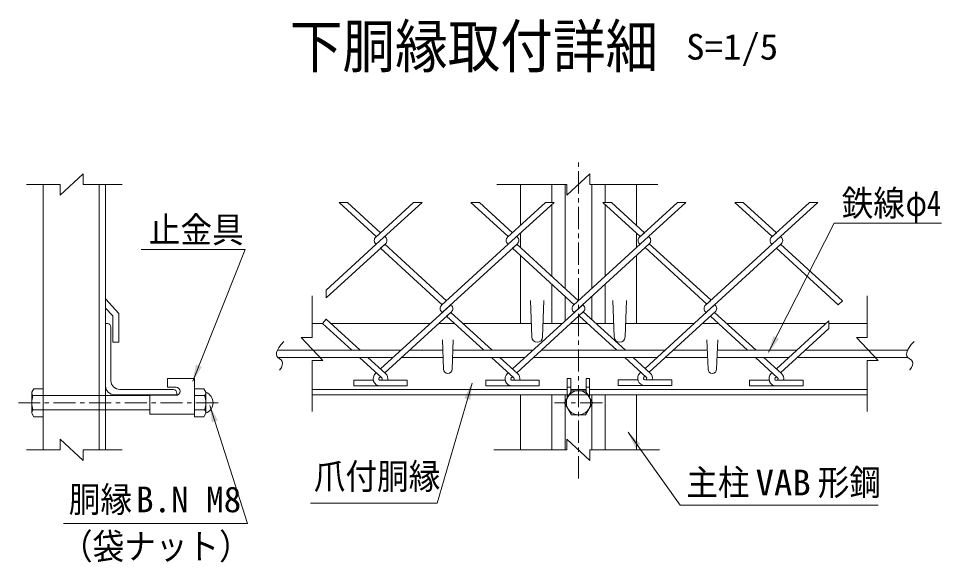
# Model space of a CAD drawing. Units: millimetres, scale not verified, with parts at other scales. Extents: x -4455 to 4455, y -3150 to 3150.
# Drawn here: x 1163 to 2716, y -566 to 351 of the extents above; entities that cross this region are included whole.
import ezdxf
from ezdxf.enums import TextEntityAlignment as Align

# ---------------------------------------------------------------- set-up
doc = ezdxf.new("R2010")
doc.units = ezdxf.units.MM
doc.header["$LTSCALE"] = 30
doc.linetypes.add('DASHED', pattern=[7.5, 6, -1.5])
doc.linetypes.add('USER2', pattern=[2, 1.25, -0.25, 0.25, -0.25])
doc.layers.add('0-C_7詳細', color=7, linetype='Continuous', lineweight=18)
doc.styles.add('ＭＳ ゴシック', font='')
doc.styles.get('ＭＳ ゴシック').set_extended_font_data('MS Gothic')

msp = doc.modelspace()

# ---------------------------------------------------------------- linework, layer by layer
at = {"layer": '0-C_7詳細', "color": 1, "linetype": 'USER2'}
for p, q in [((2104.95, -424.09), (2104.95, 115.68)), ((1498.85, -296.5), (1162.6, -296.5)), ((2145.25, -296.5), (2064.6, -296.5))]:
    msp.add_line(p, q, dxfattribs=at)
at = {"layer": '0-C_7詳細', "color": 4}
for p, q in [((2124.34, 89.29), (2085.57, 53.29)), ((2124.34, 71.29), (2124.34, 89.29)), ((1232.97, 71.29), (1176.4, 71.29)), ((1232.97, 71.29), (1232.97, 53.29)), ((1271.74, 71.29), (1337.01, 71.29)), ((2085.57, 71.29), (1967.76, 71.29)), ((2085.57, 71.29), (2085.57, 53.29)), ((2124.34, 71.29), (2238.28, 71.29)), ((1656.57, -186.81), (1656.57, -116.62)), ((2591.04, -186.81), (2591.04, -116.62)), ((1674.57, -225.58), (1638.57, -186.81)), ((1656.57, -186.81), (1638.57, -186.81)), ((2591.04, -186.81), (2573.04, -186.81)), ((1656.57, -225.58), (1656.57, -311.16)), ((1656.57, -225.58), (1674.57, -225.58)), ((2591.04, -225.58), (2591.04, -311.16)), ((1271.74, -393.85), (1232.97, -357.85)), ((1232.97, -375.85), (1232.97, -357.85)), ((2124.34, -393.85), (2085.57, -357.85)), ((2085.57, -375.85), (2085.57, -357.85)), ((1232.97, -375.85), (1176.4, -375.85)), ((1271.74, -375.85), (1337.01, -375.85)), ((1271.74, -375.85), (1271.74, -393.85)), ((2085.57, -375.85), (1962.75, -375.85)), ((2124.34, -375.85), (2241.16, -375.85)), ((2124.34, -375.85), (2124.34, -393.85))]:
    msp.add_line(p, q, dxfattribs=at)
at = {"layer": '0-C_7詳細', "lineweight": 9}
for p, q in [((1204.17, -375.85), (1204.17, 71.29)), ((1298.67, -375.85), (1298.67, 71.29)), ((1309.17, -375.85), (1309.17, 71.29)), ((2007.45, 2.36), (2007.45, 71.29)), ((2059.95, 41.01), (2059.95, 71.29)), ((2082.45, -104.15), (2082.45, 71.29)), ((2127.45, -104.15), (2127.45, 71.29)), ((2149.95, 41.01), (2149.95, 71.29)), ((2202.45, 2.36), (2202.45, 71.29)), ((2059.95, -83.53), (2059.95, 37.45)), ((2149.95, -83.53), (2149.95, 37.45)), ((2007.45, -35.43), (2007.45, -10.66)), ((2202.45, -35.43), (2202.45, -10.66)), ((2002.12, -17.51), (2001.05, -16.53)), ((2007.45, -163.14), (2007.45, -48.45)), ((2202.45, -163.14), (2202.45, -48.45)), ((2059.95, -163.14), (2059.95, -96.55)), ((2149.95, -163.14), (2149.95, -96.55)), ((1309.17, -121.26), (1331.67, -146.24)), ((2024.35, -124.14), (2026.6, -185.64)), ((2046.85, -124.14), (2044.6, -185.64)), ((2082.45, -158.41), (2082.45, -117.17)), ((2127.45, -156.44), (2127.45, -117.17)), ((2163.06, -124.14), (2165.31, -185.64)), ((2185.56, -124.14), (2183.31, -185.64)), ((1309.17, -136.95), (1321.17, -150.27)), ((1321.17, -194.18), (1321.17, -150.27)), ((1331.67, -194.18), (1331.67, -146.24)), ((1309.17, -163.14), (1309.17, -268.14)), ((1309.17, -163.14), (1312.17, -163.14)), ((1318.17, -169.14), (1318.17, -259.14)), ((1656.57, -163.14), (1674.36, -163.14)), ((1688.57, -163.14), (1855.26, -163.14)), ((1869.47, -163.14), (1896.39, -163.14)), ((1910.6, -163.14), (2025.77, -163.14)), ((2045.42, -163.14), (2077.29, -163.14)), ((2091.5, -163.14), (2120.56, -163.14)), ((2134.76, -163.14), (2164.49, -163.14)), ((2184.14, -163.14), (2299.31, -163.14)), ((2313.52, -163.14), (2340.44, -163.14)), ((2354.65, -163.14), (2521.34, -163.14)), ((2526.45, -163.14), (2591.04, -163.14)), ((1331.67, -194.18), (1321.17, -194.18)), ((1876.14, -190.6), (1877.94, -239.8)), ((1894.14, -190.6), (1892.34, -239.8)), ((2321.22, -190.6), (2323.02, -239.8)), ((2339.22, -190.6), (2337.42, -239.8)), ((1598.28, -208.14), (1806.15, -208.14)), ((1820.36, -208.14), (1876.78, -208.14)), ((1893.49, -208.14), (2028.18, -208.14)), ((2042.39, -208.14), (2250.21, -208.14)), ((2264.42, -208.14), (2321.86, -208.14)), ((2338.58, -208.14), (2472.23, -208.14)), ((2486.44, -208.14), (2658.71, -208.14)), ((1598.81, -220.14), (1793.05, -220.14)), ((1807.26, -220.14), (1877.22, -220.14)), ((1893.06, -220.14), (2015.08, -220.14)), ((2029.29, -220.14), (2237.11, -220.14)), ((2251.32, -220.14), (2322.3, -220.14)), ((2338.14, -220.14), (2459.14, -220.14)), ((2473.35, -220.14), (2659.24, -220.14)), ((1413.6, -270.46), (1413.6, -255.46)), ((1413.6, -255.46), (1458.6, -255.46)), ((1458.6, -315.46), (1458.6, -255.46)), ((2086.2, -288.23), (2086.2, -255.46)), ((2092.2, -255.46), (2086.2, -255.46)), ((2092.2, -277.84), (2092.2, -255.46)), ((2123.7, -288.23), (2123.7, -255.46)), ((1184.97, -278.74), (1188.29, -272.98)), ((1184.97, -278.74), (1184.97, -314.26)), ((1188.29, -272.98), (1204.17, -272.98)), ((1204.17, -272.98), (1204.17, -320.02)), ((1333.17, -274.14), (1423.17, -274.14)), ((1413.6, -270.46), (1427.85, -270.46)), ((1458.6, -272.98), (1458.6, -320.02)), ((1474.47, -272.98), (1458.6, -272.98)), ((1477.8, -278.74), (1474.47, -272.98)), ((1477.8, -278.74), (1477.8, -314.26)), ((1656.57, -274.14), (2086.2, -274.14)), ((2092.2, -270.46), (2086.2, -270.46)), ((2092.2, -274.14), (2117.7, -274.14)), ((2117.7, -270.46), (2123.7, -270.46)), ((2123.7, -274.14), (2591.04, -274.14)), ((1187.03, -284.5), (1204.17, -284.5)), ((1309.17, -284.5), (1383.6, -284.5)), ((1324.17, -283.14), (1429.17, -283.14)), ((1383.6, -283.96), (1427.85, -283.96)), ((1383.6, -315.46), (1383.6, -283.96)), ((1429.17, -283.14), (1429.17, -280.14)), ((1475.74, -284.5), (1458.6, -284.5)), ((1656.57, -283.14), (2086.2, -283.14)), ((2239.95, -283.14), (1969.95, -283.14)), ((2007.45, -375.85), (2007.45, -283.14)), ((2059.95, -375.85), (2059.95, -283.14)), ((2082.45, -375.85), (2082.45, -283.14)), ((2088.67, -283.96), (2086.2, -283.96)), ((2089.14, -283.14), (2120.77, -283.14)), ((2121.24, -283.96), (2123.7, -283.96)), ((2123.7, -283.14), (2591.04, -283.14)), ((2127.45, -375.85), (2127.45, -283.14)), ((2149.95, -375.85), (2149.95, -283.14)), ((2202.45, -375.85), (2202.45, -283.14)), ((1187.03, -308.5), (1204.17, -308.5)), ((1309.17, -308.5), (1383.6, -308.5)), ((1475.74, -308.5), (1458.6, -308.5)), ((1184.97, -314.26), (1188.29, -320.02)), ((1188.29, -320.02), (1204.17, -320.02)), ((1383.6, -315.46), (1458.6, -315.46)), ((1474.47, -320.02), (1458.6, -320.02)), ((1477.8, -314.26), (1474.47, -320.02))]:
    msp.add_line(p, q, dxfattribs=at)
at = {"layer": '0-C_7詳細', "color": 3}
for p, q in [((1764.81, -16.53), (1702.01, 41.01)), ((1716.22, 41.01), (1702.01, 41.01)), ((1771.91, -10.02), (1716.22, 41.01)), ((1827.61, 41.01), (1763.74, -17.51)), ((1841.82, 41.01), (1764.81, -29.55)), ((1841.82, 41.01), (1827.61, 41.01)), ((1986.84, -16.53), (1924.04, 41.01)), ((1938.25, 41.01), (1924.04, 41.01)), ((1993.94, -10.02), (1938.25, 41.01)), ((2049.63, 41.01), (1985.77, -17.51)), ((2063.84, 41.01), (1986.84, -29.55)), ((2063.84, 41.01), (2049.63, 41.01)), ((2208.86, -16.53), (2146.07, 41.01)), ((2160.28, 41.01), (2146.07, 41.01)), ((2215.97, -10.02), (2160.28, 41.01)), ((2271.66, 41.01), (2207.79, -17.51)), ((2285.87, 41.01), (2223.07, -16.53)), ((2285.87, 41.01), (2271.66, 41.01)), ((2430.89, -16.53), (2368.09, 41.01)), ((2382.3, 41.01), (2368.09, 41.01)), ((2438, -10.02), (2382.3, 41.01)), ((2493.69, 41.01), (2429.82, -17.51)), ((2507.9, 41.01), (2445.1, -16.53)), ((2507.9, 41.01), (2493.69, 41.01)), ((2215.97, -10.02), (2207.79, -17.51)), ((2438, -10.02), (2429.82, -17.51)), ((1780.09, -28.57), (1680.46, -119.86)), ((1764.81, -29.55), (1680.46, -106.84)), ((1764.81, -29.55), (1763.74, -28.57)), ((1764.81, -29.55), (1763.74, -28.57)), ((1780.09, -28.57), (1771.91, -36.06)), ((1780.09, -17.51), (1779.02, -16.53)), ((1882.93, -124.77), (1779.02, -29.55)), ((1986.84, -29.55), (1874.75, -132.26)), ((2002.12, -28.57), (1875.82, -144.3)), ((1986.84, -29.55), (1985.77, -28.57)), ((1986.84, -29.55), (1985.77, -28.57)), ((2002.12, -28.57), (1993.94, -36.06)), ((2104.95, -124.77), (2001.05, -29.55)), ((2223.07, -16.53), (2096.78, -132.26)), ((2224.14, -28.57), (2097.85, -144.3)), ((2208.86, -29.55), (2207.79, -28.57)), ((2208.86, -29.55), (2207.79, -28.57)), ((2224.14, -17.51), (2223.07, -16.53)), ((2224.14, -17.51), (2223.07, -16.53)), ((2328.05, -123.79), (2224.14, -28.57)), ((2445.1, -16.53), (2318.81, -132.26)), ((2446.17, -28.57), (2319.88, -144.3)), ((2430.89, -29.55), (2429.82, -28.57)), ((2430.89, -29.55), (2429.82, -28.57)), ((2446.17, -17.51), (2445.1, -16.53)), ((2446.17, -17.51), (2445.1, -16.53)), ((2549.01, -124.77), (2445.1, -29.55)), ((1875.82, -131.28), (1771.91, -36.06)), ((2097.85, -131.28), (1993.94, -36.06)), ((2320.95, -130.3), (2217.04, -35.08)), ((2541.91, -131.28), (2438, -36.06)), ((1680.46, -106.84), (1680.46, -119.86)), ((1890.03, -131.28), (1771.91, -239.51)), ((1891.1, -132.26), (1890.03, -131.28)), ((2112.06, -131.28), (1993.94, -239.51)), ((2113.13, -132.26), (2112.06, -131.28)), ((2335.16, -130.3), (2217.04, -238.53)), ((2326.98, -124.77), (2318.81, -132.26)), ((2335.16, -132.26), (2334.09, -131.28)), ((2335.16, -132.26), (2334.09, -131.28)), ((2541.91, -131.28), (2549.01, -124.77)), ((1891.1, -143.32), (1779.02, -246.03)), ((1875.82, -144.3), (1874.75, -143.32)), ((1875.82, -144.3), (1874.75, -143.32)), ((1891.1, -143.32), (1882.93, -150.81)), ((1945.49, -208.14), (1882.93, -150.81)), ((1959.7, -208.14), (1890.03, -144.3)), ((2113.13, -143.32), (2001.05, -246.03)), ((2097.85, -144.3), (2096.78, -143.32)), ((2097.85, -144.3), (2096.78, -143.32)), ((2169.66, -208.14), (2106.03, -149.83)), ((2183.87, -208.14), (2113.13, -143.32)), ((2336.23, -142.34), (2224.14, -245.04)), ((2319.88, -144.3), (2318.81, -143.32)), ((2319.88, -144.3), (2318.81, -143.32)), ((2389.55, -208.14), (2326.98, -150.81)), ((2403.76, -208.14), (2334.09, -144.3)), ((1723.47, -208.14), (1674.36, -163.14)), ((2526.45, -158.46), (2438, -239.51)), ((2526.45, -171.48), (2526.45, -158.46)), ((2526.45, -171.48), (2445.1, -246.03)), ((1773.97, -254.42), (1736.56, -220.14)), ((1780.46, -247.34), (1750.77, -220.14)), ((1996, -254.42), (1958.59, -220.14)), ((2002.48, -247.34), (1972.8, -220.14)), ((2219.1, -253.44), (2182.76, -220.14)), ((2225.58, -246.36), (2196.97, -220.14)), ((2440.05, -254.42), (2402.65, -220.14)), ((2446.54, -247.34), (2416.86, -220.14)), ((1764.81, -246.03), (1763.37, -247.34)), ((1779.02, -246.03), (1780.46, -247.34)), ((1986.84, -246.03), (1985.4, -247.34)), ((2209.93, -245.04), (2208.5, -246.36)), ((2430.89, -246.03), (2429.45, -247.34)), ((1726.91, -268.19), (1726.91, -258.59)), ((1759.72, -258.59), (1726.91, -258.59)), ((1771.91, -252.54), (1769.86, -254.42)), ((1771.48, -258.59), (1816.91, -258.59)), ((1772.35, -258.59), (1771.48, -258.59)), ((1771.91, -252.54), (1773.97, -254.42)), ((1816.91, -268.19), (1816.91, -258.59)), ((1981.75, -258.59), (1948.94, -258.59)), ((1948.94, -268.19), (1948.94, -258.59)), ((1993.94, -252.54), (1991.88, -254.42)), ((1994.38, -258.59), (1993.51, -258.59)), ((1993.51, -258.59), (2038.94, -258.59)), ((2038.94, -268.19), (2038.94, -258.59)), ((2172.04, -267.21), (2172.04, -257.61)), ((2204.85, -257.61), (2172.04, -257.61)), ((2217.04, -251.55), (2214.98, -253.44)), ((2216.6, -257.61), (2262.04, -257.61)), ((2217.48, -257.61), (2216.6, -257.61)), ((2262.04, -267.21), (2262.04, -257.61)), ((2425.8, -258.59), (2393, -258.59)), ((2393, -268.19), (2393, -258.59)), ((2438, -252.54), (2435.94, -254.42)), ((2437.56, -258.59), (2483, -258.59)), ((2438.43, -258.59), (2437.56, -258.59)), ((2483, -268.19), (2483, -258.59)), ((1772.35, -268.19), (1726.91, -268.19)), ((1771.48, -268.19), (1816.91, -268.19)), ((1994.38, -268.19), (1948.94, -268.19)), ((1993.51, -268.19), (2038.94, -268.19)), ((2217.48, -267.21), (2172.04, -267.21)), ((2216.6, -267.21), (2262.04, -267.21)), ((2438.43, -268.19), (2393, -268.19)), ((2437.56, -268.19), (2483, -268.19))]:
    msp.add_line(p, q, dxfattribs=at)
at = {"layer": '0-C_7詳細', "color": 3, "linetype": 'DASHED'}
for p, q in [((1204.17, -284.5), (1309.17, -284.5)), ((1204.17, -308.5), (1309.17, -308.5))]:
    msp.add_line(p, q, dxfattribs=at)
at = {"layer": '0-C_7詳細', "color": 4}
for points in [[(1271.74, 71.29), (1271.74, 89.29), (1232.97, 53.29)], [(1602.01, -241.41), (1602.32, -241.03), (1604.99, -236.83), (1606.55, -233.07), (1607.02, -229.75), (1606.4, -226.88), (1604.68, -224.45), (1601.86, -222.46), (1599.03, -220.45), (1597.28, -217.97), (1596.6, -215.01), (1596.99, -211.58), (1598.45, -207.67), (1601, -203.29), (1604.61, -198.43), (1609.3, -193.1)], [(2591.04, -225.58), (2609.04, -225.58), (2573.04, -186.81)], [(2662.44, -241.41), (2662.75, -241.03), (2665.41, -236.83), (2666.98, -233.07), (2667.45, -229.75), (2666.82, -226.88), (2665.1, -224.45), (2662.29, -222.46), (2659.46, -220.45), (2657.7, -217.97), (2657.02, -215.01), (2657.42, -211.58), (2658.88, -207.67), (2661.42, -203.29), (2665.04, -198.43), (2669.72, -193.1)], [(1654.25, -465.34), (1867.34, -465.34), (1925.81, -263.33)]]:
    msp.add_lwpolyline(points, dxfattribs=at)
at = {"layer": '0-C_7詳細', "color": 1}
for points in [[(2715.93, 6.19), (2535.24, 6.19), (2424.98, -211.5)], [(1369.34, -38.41), (1544.13, -38.41), (1455.9, -259.97)], [(1238.66, -499.6), (1547.77, -499.6), (1484.56, -301.29)], [(2609.05, -468.71), (2276.06, -468.71), (2188.55, -346.14)]]:
    msp.add_lwpolyline(points, dxfattribs=at)
at = {"layer": '0-C_7詳細', "color": 3}
msp.add_lwpolyline([(1737.68, -208.14), (1680.46, -155.72), (1674.36, -163.14)], dxfattribs=at)
at = {"layer": '0-C_7詳細', "lineweight": 9}
msp.add_lwpolyline([(2117.7, -277.84), (2117.7, -255.46), (2123.7, -255.46)], dxfattribs=at)
at = {"layer": '0-C_7詳細', "color": 3}
msp.add_lwpolyline([(2081.43, -296.5), (2093.19, -316.86), (2116.71, -316.86), (2128.47, -296.5), (2116.71, -276.13), (2093.19, -276.13)], close=True, dxfattribs=at)
msp.add_circle((2104.95, -296.5), 20.4, dxfattribs=at)
for centre, radius, start, end in [((1768.8, -23.04), 7.5, 132.5, 227.5), ((1775.02, -23.04), 7.5, 312.5, 47.5), ((1990.83, -23.04), 7.5, 132.5, 227.5), ((1997.05, -23.04), 7.5, 312.5, 47.5), ((2212.86, -23.04), 7.5, 132.5, 227.5), ((2219.08, -23.04), 7.5, 312.5, 47.5), ((2434.89, -23.04), 7.5, 132.5, 227.5), ((2441.11, -23.04), 7.5, 312.5, 47.5), ((1879.82, -137.79), 7.5, 132.5, 227.5), ((1886.03, -137.79), 7.5, 312.5, 47.5), ((2101.85, -137.79), 7.5, 132.5, 227.5), ((2108.06, -137.79), 7.5, 312.5, 47.5), ((2323.87, -137.79), 7.5, 132.5, 227.5), ((2330.09, -137.79), 7.5, 312.5, 47.5), ((1771.48, -256.19), 12, 132.5, 270), ((1772.35, -256.19), 12, 348.46304, 47.5), ((1993.51, -256.19), 12, 132.5, 270), ((1994.38, -256.19), 12, 348.46304, 47.5), ((2216.6, -255.21), 12, 132.5, 270), ((2217.48, -255.21), 12, 348.46304, 47.5), ((2437.56, -256.19), 12, 132.5, 270), ((2438.43, -256.19), 12, 348.46304, 47.5), ((1771.48, -256.19), 2.4, 132.5, 270), ((1772.35, -256.19), 2.4, 270, 47.5), ((1993.51, -256.19), 2.4, 132.5, 270), ((1994.38, -256.19), 2.4, 270, 47.5), ((2216.6, -255.21), 2.4, 132.5, 270), ((2217.48, -255.21), 2.4, 270, 47.5), ((2437.56, -256.19), 2.4, 132.5, 270), ((2438.43, -256.19), 2.4, 270, 47.5)]:
    msp.add_arc(centre, radius, start, end, dxfattribs=at)
at = {"layer": '0-C_7詳細', "lineweight": 9}
for centre, radius, start, end in [((1312.17, -169.14), 6, 0, 90), ((2035.6, -185.64), 9, 180, 0), ((2174.31, -185.64), 9, 180, 0), ((1885.14, -239.8), 7.2, 180, 0), ((2330.22, -239.8), 7.2, 180, 0), ((1333.17, -259.14), 15, 180, 270), ((1194.05, -278.74), 9.09, 180, 219.3382), ((1324.17, -268.14), 15, 180, 270), ((1423.17, -280.14), 6, 0, 90), ((1427.85, -277.21), 6.75, 270, 90), ((1468.71, -278.74), 9.09, 320.6618, 0), ((1470.97, -296.5), 19.02, 291.00774, 68.99226), ((1220.97, -296.5), 36, 160.52878, 199.47122), ((1441.8, -296.5), 36, 340.52878, 19.47122), ((1194.05, -314.26), 9.09, 140.6618, 180), ((1468.71, -314.26), 9.09, 0, 39.3382)]:
    msp.add_arc(centre, radius, start, end, dxfattribs=at)
at = {"layer": '0-C_7詳細', "color": 1}
for points in [[(2424.08, -213.29), (2432.99, -184.17), (2442.28, -188.88)], [(1455.16, -261.83), (1461.42, -232.03), (1471.1, -235.89)], [(1483.96, -299.39), (1498.03, -326.39), (1488.1, -329.55)], [(2187.38, -344.51), (2209.06, -365.9), (2200.58, -371.96)]]:
    msp.add_solid(points, dxfattribs=at)
at = {"layer": '0-C_7詳細', "color": 4}
msp.add_solid([(1926.37, -261.41), (1923.03, -291.68), (1913.03, -288.78)], dxfattribs=at)

# ---------------------------------------------------------------- texts
at = {"layer": '0-C_7詳細', "style": 'ＭＳ ゴシック', "width": 0.9}
msp.add_text('下胴縁取付詳細', height=72.14, dxfattribs=at).set_placement((1619.14, 246.36), align=Align.BOTTOM_LEFT)
at = {"layer": '0-C_7詳細', "color": 3, "style": 'ＭＳ ゴシック'}
for s, width, p in [('S=1/5', 1.05, (2286.24, 268.45)), ('鉄線', 0.9, (2547.87, 5.18)), ('φ4', 0.8, (2655.54, 5.18)), ('止金具', 0.9, (1381.97, -39.72)), ('爪付胴縁', 0.9, (1659.63, -455.02)), ('主柱', 0.9, (2286.37, -465.27)), ('形鋼', 0.9, (2507.6, -465.27)), ('VAB', 1.05, (2403.04, -465.46)), ('胴縁', 0.9, (1247.27, -493.91)), ('（袋ナット）', 0.9, (1234.26, -572.97))]:
    msp.add_text(s, height=43.33, dxfattribs=dict(at, width=width)).set_placement(p, align=Align.BOTTOM_LEFT)
msp.add_text('B.N M8', height=43.33, dxfattribs=at).set_placement((1360.56, -493.91), align=Align.BOTTOM_LEFT)

doc.saveas('drawing.dxf')
